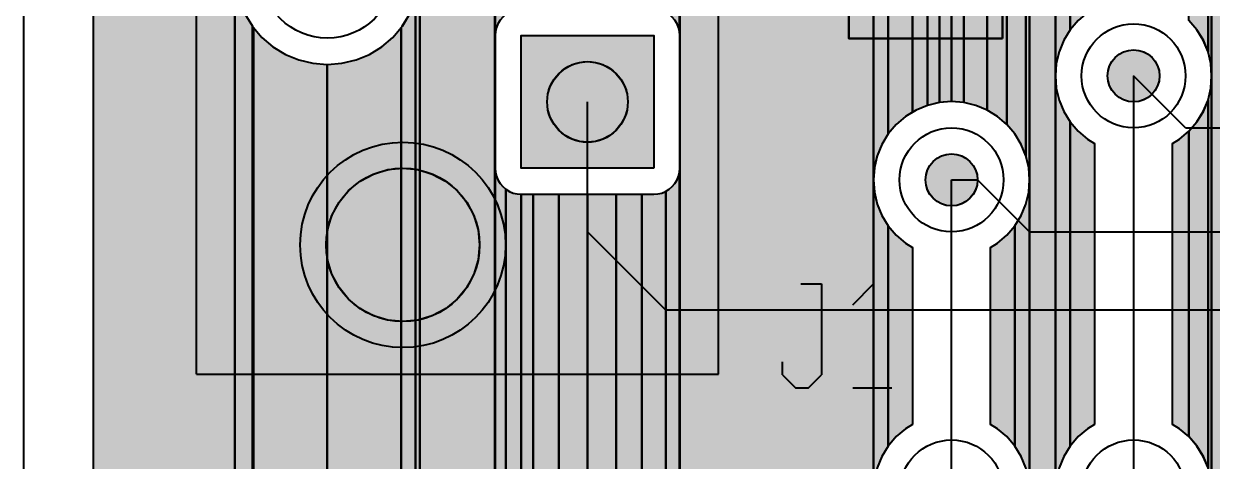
# Model space of a CAD drawing. Header units: millimetres. Extents: x 1.4 to 58.4, y 2.1 to 36.1.
# Drawn here: x 1.36 to 12.97, y 9.51 to 13.78 of the extents above; entities that cross this region are included whole.
import ezdxf

# ---------------------------------------------------------------- set-up
doc = ezdxf.new("R2010")
doc.units = ezdxf.units.MM
for name, color, linetype in [('bottom_copper', 7, 'Continuous'), ('bottom_silk', 7, 'Continuous'), ('drill_plated', 7, 'Continuous'), ('outline', 7, 'Continuous'), ('top_copper', 7, 'Continuous'), ('top_silk', 7, 'Continuous')]:
    doc.layers.add(name, color=color, linetype=linetype)

# ---------------------------------------------------------------- blocks, each defined once
blk = doc.blocks.new('Block19541')
at = {"layer": 'bottom_copper', "lineweight": 40}
for points in [[(0.894, 0), (0.6424, 0), (0.6424, 32.385), (0.894, 32.385), (0.894, 0)], [(0.6424, 10.287), (0.6353, 10.4066), (0.6073, 10.5232), (0.6073, 12.8448), (0.6353, 12.9614), (0.6424, 13.081), (0.6424, 10.287)], [(0.6073, 10.5232), (0.5614, 10.634), (0.4988, 10.7363), (0.4209, 10.8275), (0.4209, 12.5405), (0.4988, 12.6317), (0.5614, 12.734), (0.6073, 12.8448), (0.6073, 10.5232)], [(0.6424, 6.223), (0.6353, 6.3426), (0.6073, 6.4592), (0.6073, 10.0508), (0.6353, 10.1674), (0.6424, 10.287), (0.6424, 6.223)], [(0.6073, 6.4592), (0.5614, 6.57), (0.4988, 6.6723), (0.4209, 6.7635), (0.4209, 9.7465), (0.4988, 9.8377), (0.5614, 9.94), (0.6073, 10.0508), (0.6073, 6.4592)], [(0.4209, 6.7635), (0.3297, 6.8414), (0.2614, 6.8832), (0.2614, 9.6268), (0.3297, 9.6686), (0.4209, 9.7465), (0.4209, 6.7635)]]:
    blk.add_hatch(color=7, dxfattribs=at).paths.add_polyline_path(points, flags=0)
at = {"layer": 'bottom_copper', "color": 7, "lineweight": 40}
for points in [[(0.894, 0), (0.6424, 0), (0.6424, 32.385), (0.894, 32.385), (0.894, 0)], [(0.6424, 10.287), (0.6353, 10.4066), (0.6073, 10.5232), (0.6073, 12.8448), (0.6353, 12.9614), (0.6424, 13.081), (0.6424, 10.287)], [(0.6073, 10.5232), (0.5614, 10.634), (0.4988, 10.7363), (0.4209, 10.8275), (0.4209, 12.5405), (0.4988, 12.6317), (0.5614, 12.734), (0.6073, 12.8448), (0.6073, 10.5232)], [(0.6424, 6.223), (0.6353, 6.3426), (0.6073, 6.4592), (0.6073, 10.0508), (0.6353, 10.1674), (0.6424, 10.287), (0.6424, 6.223)], [(0.6073, 6.4592), (0.5614, 6.57), (0.4988, 6.6723), (0.4209, 6.7635), (0.4209, 9.7465), (0.4988, 9.8377), (0.5614, 9.94), (0.6073, 10.0508), (0.6073, 6.4592)], [(0.4209, 6.7635), (0.3297, 6.8414), (0.2614, 6.8832), (0.2614, 9.6268), (0.3297, 9.6686), (0.4209, 9.7465), (0.4209, 6.7635)]]:
    blk.add_lwpolyline(points, close=True, dxfattribs=at)
blk = doc.blocks.new('Block20023')
at = {"layer": 'bottom_copper', "lineweight": 40}
for points in [[(0, 10.026), (-0.12, 10.035), (-0.121, 10.035), (-0.121, 32.385), (0, 32.385), (0, 10.026)], [(0.227, 9.952), (0.117, 9.998), (0, 10.026), (0, 32.385), (0.227, 32.385), (0.227, 9.952)], [(0.421, 9.812), (0.33, 9.889), (0.227, 9.952), (0.227, 32.385), (0.421, 32.385), (0.421, 9.812)], [(0.607, 9.507), (0.561, 9.618), (0.499, 9.72), (0.421, 9.812), (0.421, 32.385), (0.607, 32.385), (0.607, 9.507)], [(0.642, 9.271), (0.635, 9.391), (0.607, 9.507), (0.607, 32.385), (0.642, 32.385), (0.642, 9.271)], [(0.894, 0), (0.642, 0), (0.642, 32.385), (0.894, 32.385), (0.894, 0)], [(1.04, 10.736), (0.977, 10.634), (0.931, 10.523), (0.903, 10.407), (0.894, 10.287), (0.894, 13.081), (0.903, 12.961), (0.931, 12.845), (0.977, 12.734), (1.04, 12.632), (1.04, 10.736)], [(1.277, 10.947), (1.209, 10.905), (1.118, 10.828), (1.04, 10.736), (1.04, 12.632), (1.118, 12.54), (1.209, 12.463), (1.277, 12.421), (1.277, 10.947)], [(1.04, 6.672), (0.977, 6.57), (0.931, 6.459), (0.903, 6.343), (0.894, 6.223), (0.894, 10.287), (0.903, 10.167), (0.931, 10.051), (0.977, 9.94), (1.04, 9.838), (1.04, 6.672)], [(1.277, 6.883), (1.209, 6.841), (1.118, 6.764), (1.04, 6.672), (1.04, 9.838), (1.118, 9.747), (1.209, 9.669), (1.277, 9.627), (1.277, 6.883)], [(0.642, 6.223), (0.635, 6.343), (0.607, 6.459), (0.561, 6.57), (0.499, 6.672), (0.499, 8.822), (0.561, 8.924), (0.607, 9.035), (0.635, 9.151), (0.642, 9.271), (0.642, 6.223)], [(0.499, 6.672), (0.421, 6.764), (0.33, 6.841), (0.261, 6.883), (0.261, 8.611), (0.33, 8.653), (0.421, 8.731), (0.499, 8.822), (0.499, 6.672)]]:
    blk.add_hatch(color=7, dxfattribs=at).paths.add_polyline_path(points, flags=0)
at = {"layer": 'bottom_copper', "color": 7, "lineweight": 40}
for points in [[(0, 10.026), (-0.12, 10.035), (-0.121, 10.035), (-0.121, 32.385), (0, 32.385), (0, 10.026)], [(0.227, 9.952), (0.117, 9.998), (0, 10.026), (0, 32.385), (0.227, 32.385), (0.227, 9.952)], [(0.421, 9.812), (0.33, 9.889), (0.227, 9.952), (0.227, 32.385), (0.421, 32.385), (0.421, 9.812)], [(0.607, 9.507), (0.561, 9.618), (0.499, 9.72), (0.421, 9.812), (0.421, 32.385), (0.607, 32.385), (0.607, 9.507)], [(0.642, 9.271), (0.635, 9.391), (0.607, 9.507), (0.607, 32.385), (0.642, 32.385), (0.642, 9.271)], [(0.894, 0), (0.642, 0), (0.642, 32.385), (0.894, 32.385), (0.894, 0)], [(1.04, 10.736), (0.977, 10.634), (0.931, 10.523), (0.903, 10.407), (0.894, 10.287), (0.894, 13.081), (0.903, 12.961), (0.931, 12.845), (0.977, 12.734), (1.04, 12.632), (1.04, 10.736)], [(1.277, 10.947), (1.209, 10.905), (1.118, 10.828), (1.04, 10.736), (1.04, 12.632), (1.118, 12.54), (1.209, 12.463), (1.277, 12.421), (1.277, 10.947)], [(1.04, 6.672), (0.977, 6.57), (0.931, 6.459), (0.903, 6.343), (0.894, 6.223), (0.894, 10.287), (0.903, 10.167), (0.931, 10.051), (0.977, 9.94), (1.04, 9.838), (1.04, 6.672)], [(1.277, 6.883), (1.209, 6.841), (1.118, 6.764), (1.04, 6.672), (1.04, 9.838), (1.118, 9.747), (1.209, 9.669), (1.277, 9.627), (1.277, 6.883)], [(0.642, 6.223), (0.635, 6.343), (0.607, 6.459), (0.561, 6.57), (0.499, 6.672), (0.499, 8.822), (0.561, 8.924), (0.607, 9.035), (0.635, 9.151), (0.642, 9.271), (0.642, 6.223)], [(0.499, 6.672), (0.421, 6.764), (0.33, 6.841), (0.261, 6.883), (0.261, 8.611), (0.33, 8.653), (0.421, 8.731), (0.499, 8.822), (0.499, 6.672)]]:
    blk.add_lwpolyline(points, close=True, dxfattribs=at)
blk = doc.blocks.new('Block20798')
at = {"layer": 'bottom_copper', "lineweight": 40}
for points in [[(0.623, 10.681), (0.622, 10.691), (0.622, 32.385), (0.623, 32.385), (0.623, 10.681)], [(2.512, 0), (0.623, 0), (0.623, 32.385), (2.512, 32.385), (2.512, 0)], [(2.658, 9.72), (2.595, 9.618), (2.55, 9.507), (2.522, 9.391), (2.512, 9.271), (2.512, 32.385), (2.658, 32.385), (2.658, 9.72)], [(2.896, 9.931), (2.827, 9.889), (2.736, 9.812), (2.658, 9.72), (2.658, 32.385), (2.896, 32.385), (2.896, 9.931)], [(3.04, 9.998), (2.929, 9.952), (2.896, 9.931), (2.896, 32.385), (3.04, 32.385), (3.04, 9.998)], [(3.157, 10.026), (3.04, 9.998), (3.04, 32.385), (3.157, 32.385), (3.157, 10.026)], [(3.275, 10.035), (3.157, 10.026), (3.157, 32.385), (3.275, 32.385), (3.275, 10.035)], [(0.622, 10.691), (0.62, 10.72), (0.62, 12.533), (0.622, 12.573), (0.622, 10.691)], [(0.62, 10.721), (0.611, 10.759), (0.595, 10.796), (0.574, 10.831), (0.548, 10.861), (0.518, 10.887), (0.484, 10.908), (0.484, 12.093), (0.526, 12.162), (0.581, 12.293), (0.614, 12.431), (0.62, 12.533), (0.62, 10.721)], [(0.623, 9.385), (0.622, 9.395), (0.622, 10.671), (0.623, 10.681), (0.623, 9.385)], [(0.62, 0), (0.484, 0), (0.484, 9.158), (0.518, 9.179), (0.548, 9.205), (0.574, 9.236), (0.595, 9.27), (0.611, 9.307), (0.62, 9.345), (0.62, 0)], [(0.623, 0), (0.62, 0), (0.62, 9.345), (0.623, 9.385), (0.623, 0)], [(2.658, 6.672), (2.595, 6.57), (2.55, 6.459), (2.522, 6.343), (2.512, 6.223), (2.512, 9.271), (2.522, 9.151), (2.55, 9.035), (2.595, 8.924), (2.658, 8.822), (2.658, 6.672)], [(0, 0), (-0.28, 0), (-0.28, 9.131), (0, 9.131), (0, 0)], [(0.252, 0), (0, 0), (0, 9.131), (0.252, 9.131), (0.252, 0)], [(0.484, 0), (0.252, 0), (0.252, 9.131), (0.358, 9.131), (0.368, 9.13), (0.408, 9.134), (0.447, 9.143), (0.484, 9.158), (0.484, 0)], [(2.896, 6.883), (2.827, 6.841), (2.736, 6.764), (2.658, 6.672), (2.658, 8.822), (2.736, 8.731), (2.827, 8.653), (2.896, 8.611), (2.896, 6.883)]]:
    blk.add_hatch(color=7, dxfattribs=at).paths.add_polyline_path(points, flags=0)
at = {"layer": 'bottom_copper', "color": 7, "lineweight": 40}
for points in [[(0.623, 10.681), (0.622, 10.691), (0.622, 32.385), (0.623, 32.385), (0.623, 10.681)], [(2.512, 0), (0.623, 0), (0.623, 32.385), (2.512, 32.385), (2.512, 0)], [(2.658, 9.72), (2.595, 9.618), (2.55, 9.507), (2.522, 9.391), (2.512, 9.271), (2.512, 32.385), (2.658, 32.385), (2.658, 9.72)], [(2.896, 9.931), (2.827, 9.889), (2.736, 9.812), (2.658, 9.72), (2.658, 32.385), (2.896, 32.385), (2.896, 9.931)], [(3.04, 9.998), (2.929, 9.952), (2.896, 9.931), (2.896, 32.385), (3.04, 32.385), (3.04, 9.998)], [(3.157, 10.026), (3.04, 9.998), (3.04, 32.385), (3.157, 32.385), (3.157, 10.026)], [(3.275, 10.035), (3.157, 10.026), (3.157, 32.385), (3.275, 32.385), (3.275, 10.035)], [(0.622, 10.691), (0.62, 10.72), (0.62, 12.533), (0.622, 12.573), (0.622, 10.691)], [(0.62, 10.721), (0.611, 10.759), (0.595, 10.796), (0.574, 10.831), (0.548, 10.861), (0.518, 10.887), (0.484, 10.908), (0.484, 12.093), (0.526, 12.162), (0.581, 12.293), (0.614, 12.431), (0.62, 12.533), (0.62, 10.721)], [(0.623, 9.385), (0.622, 9.395), (0.622, 10.671), (0.623, 10.681), (0.623, 9.385)], [(0.62, 0), (0.484, 0), (0.484, 9.158), (0.518, 9.179), (0.548, 9.205), (0.574, 9.236), (0.595, 9.27), (0.611, 9.307), (0.62, 9.345), (0.62, 0)], [(0.623, 0), (0.62, 0), (0.62, 9.345), (0.623, 9.385), (0.623, 0)], [(2.658, 6.672), (2.595, 6.57), (2.55, 6.459), (2.522, 6.343), (2.512, 6.223), (2.512, 9.271), (2.522, 9.151), (2.55, 9.035), (2.595, 8.924), (2.658, 8.822), (2.658, 6.672)], [(0, 0), (-0.28, 0), (-0.28, 9.131), (0, 9.131), (0, 0)], [(0.252, 0), (0, 0), (0, 9.131), (0.252, 9.131), (0.252, 0)], [(0.484, 0), (0.252, 0), (0.252, 9.131), (0.358, 9.131), (0.368, 9.13), (0.408, 9.134), (0.447, 9.143), (0.484, 9.158), (0.484, 0)], [(2.896, 6.883), (2.827, 6.841), (2.736, 6.764), (2.658, 6.672), (2.658, 8.822), (2.736, 8.731), (2.827, 8.653), (2.896, 8.611), (2.896, 6.883)]]:
    blk.add_lwpolyline(points, close=True, dxfattribs=at)
blk = doc.blocks.new('Block21701')
at = {"layer": 'bottom_copper', "lineweight": 40}
for points in [[(0.775, 0), (0.041, 0), (0.041, 32.385), (0.775, 32.385), (0.775, 0)], [(0.777, 0), (0.775, 0), (0.775, 12.573), (0.777, 12.548), (0.777, 0)], [(0.882, 10.887), (0.852, 10.861), (0.826, 10.831), (0.805, 10.796), (0.79, 10.759), (0.78, 10.721), (0.777, 10.681), (0.777, 12.548), (0.786, 12.431), (0.82, 12.293), (0.874, 12.162), (0.882, 12.149), (0.882, 10.887)], [(0.041, 0), (0, 0), (0, 11.024), (0.033, 11.162), (0.041, 11.303), (0.041, 0)], [(0, 0), (-0.14, 0), (-0.14, 10.758), (-0.129, 10.771), (-0.054, 10.892), (0, 11.024), (0, 0)], [(0.778, 9.395), (0.777, 9.385), (0.777, 10.681), (0.778, 10.671), (0.778, 9.395)], [(0.882, 0), (0.777, 0), (0.777, 9.385), (0.78, 9.346), (0.79, 9.307), (0.805, 9.27), (0.826, 9.236), (0.852, 9.205), (0.882, 9.179), (0.882, 0)], [(1.032, 0), (0.882, 0), (0.882, 9.179), (0.916, 9.158), (0.953, 9.143), (0.992, 9.134), (1.032, 9.13), (1.032, 0)], [(1.148, 0), (1.032, 0), (1.032, 9.13), (1.042, 9.131), (1.148, 9.131), (1.148, 0)], [(1.4, 0), (1.148, 0), (1.148, 9.131), (1.4, 9.131), (1.4, 0)], [(1.68, 0), (1.4, 0), (1.4, 9.131), (1.68, 9.131), (1.68, 0)]]:
    blk.add_hatch(color=7, dxfattribs=at).paths.add_polyline_path(points, flags=0)
at = {"layer": 'bottom_copper', "color": 7, "lineweight": 40}
for points in [[(0.775, 0), (0.041, 0), (0.041, 32.385), (0.775, 32.385), (0.775, 0)], [(0.777, 0), (0.775, 0), (0.775, 12.573), (0.777, 12.548), (0.777, 0)], [(0.882, 10.887), (0.852, 10.861), (0.826, 10.831), (0.805, 10.796), (0.79, 10.759), (0.78, 10.721), (0.777, 10.681), (0.777, 12.548), (0.786, 12.431), (0.82, 12.293), (0.874, 12.162), (0.882, 12.149), (0.882, 10.887)], [(0.041, 0), (0, 0), (0, 11.024), (0.033, 11.162), (0.041, 11.303), (0.041, 0)], [(0, 0), (-0.14, 0), (-0.14, 10.758), (-0.129, 10.771), (-0.054, 10.892), (0, 11.024), (0, 0)], [(0.778, 9.395), (0.777, 9.385), (0.777, 10.681), (0.778, 10.671), (0.778, 9.395)], [(0.882, 0), (0.777, 0), (0.777, 9.385), (0.78, 9.346), (0.79, 9.307), (0.805, 9.27), (0.826, 9.236), (0.852, 9.205), (0.882, 9.179), (0.882, 0)], [(1.032, 0), (0.882, 0), (0.882, 9.179), (0.916, 9.158), (0.953, 9.143), (0.992, 9.134), (1.032, 9.13), (1.032, 0)], [(1.148, 0), (1.032, 0), (1.032, 9.13), (1.042, 9.131), (1.148, 9.131), (1.148, 0)], [(1.4, 0), (1.148, 0), (1.148, 9.131), (1.4, 9.131), (1.4, 0)], [(1.68, 0), (1.4, 0), (1.4, 9.131), (1.68, 9.131), (1.68, 0)]]:
    blk.add_lwpolyline(points, close=True, dxfattribs=at)
blk = doc.blocks.new('Block23609')
at = {"layer": 'bottom_copper', "lineweight": 40}
for points in [[(0, 0), (-1.3815, 0), (-1.3815, 32.385), (0, 32.385), (0, 0)], [(0.1728, 0), (0, 0), (0, 11.303), (0.0112, 11.1615), (0.0443, 11.0235), (0.0986, 10.8924), (0.1728, 10.7714), (0.1728, 0)], [(0.1822, 0), (0.1728, 0), (0.1728, 10.7714), (0.1826, 10.7598), (0.1826, 0)]]:
    blk.add_hatch(color=7, dxfattribs=at).paths.add_polyline_path(points, flags=0)
at = {"layer": 'bottom_copper', "color": 7, "lineweight": 40}
for points in [[(0, 0), (-1.3815, 0), (-1.3815, 32.385), (0, 32.385), (0, 0)], [(0.1728, 0), (0, 0), (0, 11.303), (0.0112, 11.1615), (0.0443, 11.0235), (0.0986, 10.8924), (0.1728, 10.7714), (0.1728, 0)], [(0.1822, 0), (0.1728, 0), (0.1728, 10.7714), (0.1826, 10.7598), (0.1826, 0)]]:
    blk.add_lwpolyline(points, close=True, dxfattribs=at)

msp = doc.modelspace()

# ---------------------------------------------------------------- hatches: boundary and pattern name
at = {"layer": 'bottom_copper', "lineweight": 40}
for points in [[(4.325, 2.988), (3.604, 2.988), (3.604, 13.748), (3.686, 13.651), (3.794, 13.559), (3.915, 13.485), (4.046, 13.431), (4.184, 13.398), (4.325, 13.387), (4.325, 2.988)], [(5.046, 2.988), (4.325, 2.988), (4.325, 13.387), (4.326, 13.386), (4.468, 13.398), (4.606, 13.431), (4.737, 13.485), (4.858, 13.559), (4.966, 13.651), (5.046, 13.746), (5.046, 2.988)], [(7.514, 12.373), (6.218, 12.373), (6.218, 13.669), (7.514, 13.669), (7.514, 12.373)], [(12.449, 13.225), (12.435, 13.178), (12.411, 13.134), (12.38, 13.095), (12.341, 13.064), (12.297, 13.04), (12.25, 13.026), (12.2, 13.021), (12.15, 13.026), (12.103, 13.04), (12.059, 13.064), (12.02, 13.095), (11.989, 13.134), (11.965, 13.178), (11.951, 13.225), (11.946, 13.275), (11.951, 13.325), (11.965, 13.372), (11.989, 13.416), (12.02, 13.455), (12.059, 13.486), (12.103, 13.51), (12.15, 13.524), (12.2, 13.529), (12.25, 13.524), (12.297, 13.51), (12.341, 13.486), (12.38, 13.455), (12.411, 13.416), (12.435, 13.372), (12.449, 13.325), (12.454, 13.275), (12.449, 13.225)], [(7.252, 12.944), (7.23, 12.87), (7.193, 12.802), (7.144, 12.743), (7.085, 12.694), (7.017, 12.657), (6.943, 12.635), (6.866, 12.627), (6.789, 12.635), (6.715, 12.657), (6.647, 12.694), (6.588, 12.743), (6.539, 12.802), (6.502, 12.87), (6.48, 12.944), (6.472, 13.021), (6.48, 13.098), (6.502, 13.172), (6.539, 13.24), (6.588, 13.299), (6.647, 13.348), (6.715, 13.385), (6.789, 13.407), (6.866, 13.415), (6.943, 13.407), (7.017, 13.385), (7.085, 13.348), (7.144, 13.299), (7.193, 13.24), (7.23, 13.172), (7.252, 13.098), (7.26, 13.021), (7.252, 12.944)], [(10.671, 12.209), (10.657, 12.162), (10.633, 12.118), (10.602, 12.079), (10.563, 12.048), (10.519, 12.024), (10.472, 12.01), (10.422, 12.005), (10.372, 12.01), (10.325, 12.024), (10.281, 12.048), (10.242, 12.079), (10.211, 12.118), (10.187, 12.162), (10.173, 12.209), (10.168, 12.259), (10.173, 12.309), (10.187, 12.356), (10.211, 12.4), (10.242, 12.439), (10.281, 12.47), (10.325, 12.494), (10.372, 12.508), (10.422, 12.513), (10.472, 12.508), (10.519, 12.494), (10.563, 12.47), (10.602, 12.439), (10.633, 12.4), (10.657, 12.356), (10.671, 12.309), (10.676, 12.259), (10.671, 12.209)], [(5.798, 11.478), (5.755, 11.337), (5.686, 11.208), (5.592, 11.094), (5.479, 11.001), (5.349, 10.932), (5.209, 10.889), (5.063, 10.875), (4.916, 10.889), (4.776, 10.932), (4.646, 11.001), (4.533, 11.094), (4.44, 11.208), (4.37, 11.337), (4.328, 11.478), (4.313, 11.624), (4.328, 11.77), (4.37, 11.911), (4.44, 12.04), (4.533, 12.154), (4.646, 12.247), (4.776, 12.316), (4.916, 12.359), (5.063, 12.373), (5.209, 12.359), (5.349, 12.316), (5.479, 12.247), (5.592, 12.154), (5.686, 12.04), (5.755, 11.911), (5.798, 11.77), (5.812, 11.624), (5.798, 11.478)]]:
    msp.add_hatch(color=7, dxfattribs=at).paths.add_polyline_path(points, flags=0)
at = {"layer": 'drill_plated', "lineweight": 40}
for points in [[(12.449, 13.225), (12.435, 13.178), (12.411, 13.134), (12.38, 13.095), (12.341, 13.064), (12.297, 13.04), (12.25, 13.026), (12.2, 13.021), (12.15, 13.026), (12.103, 13.04), (12.059, 13.064), (12.02, 13.095), (11.989, 13.134), (11.965, 13.178), (11.951, 13.225), (11.946, 13.275), (11.951, 13.325), (11.965, 13.372), (11.989, 13.416), (12.02, 13.455), (12.059, 13.486), (12.103, 13.51), (12.15, 13.524), (12.2, 13.529), (12.25, 13.524), (12.297, 13.51), (12.341, 13.486), (12.38, 13.455), (12.411, 13.416), (12.435, 13.372), (12.449, 13.325), (12.454, 13.275), (12.449, 13.225)], [(7.252, 12.944), (7.23, 12.87), (7.193, 12.802), (7.144, 12.743), (7.085, 12.694), (7.017, 12.657), (6.943, 12.635), (6.866, 12.627), (6.789, 12.635), (6.715, 12.657), (6.647, 12.694), (6.588, 12.743), (6.539, 12.802), (6.502, 12.87), (6.48, 12.944), (6.472, 13.021), (6.48, 13.098), (6.502, 13.172), (6.539, 13.24), (6.588, 13.299), (6.647, 13.348), (6.715, 13.385), (6.789, 13.407), (6.866, 13.415), (6.943, 13.407), (7.017, 13.385), (7.085, 13.348), (7.144, 13.299), (7.193, 13.24), (7.23, 13.172), (7.252, 13.098), (7.26, 13.021), (7.252, 12.944)], [(10.671, 12.209), (10.657, 12.162), (10.633, 12.118), (10.602, 12.079), (10.563, 12.048), (10.519, 12.024), (10.472, 12.01), (10.422, 12.005), (10.372, 12.01), (10.325, 12.024), (10.281, 12.048), (10.242, 12.079), (10.211, 12.118), (10.187, 12.162), (10.173, 12.209), (10.168, 12.259), (10.173, 12.309), (10.187, 12.356), (10.211, 12.4), (10.242, 12.439), (10.281, 12.47), (10.325, 12.494), (10.372, 12.508), (10.422, 12.513), (10.472, 12.508), (10.519, 12.494), (10.563, 12.47), (10.602, 12.439), (10.633, 12.4), (10.657, 12.356), (10.671, 12.309), (10.676, 12.259), (10.671, 12.209)], [(5.798, 11.478), (5.755, 11.337), (5.686, 11.208), (5.592, 11.094), (5.479, 11.001), (5.349, 10.932), (5.209, 10.889), (5.063, 10.875), (4.916, 10.889), (4.776, 10.932), (4.646, 11.001), (4.533, 11.094), (4.44, 11.208), (4.37, 11.337), (4.328, 11.478), (4.313, 11.624), (4.328, 11.77), (4.37, 11.911), (4.44, 12.04), (4.533, 12.154), (4.646, 12.247), (4.776, 12.316), (4.916, 12.359), (5.063, 12.373), (5.209, 12.359), (5.349, 12.316), (5.479, 12.247), (5.592, 12.154), (5.686, 12.04), (5.755, 11.911), (5.798, 11.77), (5.812, 11.624), (5.798, 11.478)]]:
    msp.add_hatch(color=7, dxfattribs=at).paths.add_polyline_path(points, flags=0)
at = {"layer": 'top_copper', "lineweight": 40}
for points in [[(10.918, 13.641), (9.418, 13.641), (9.418, 14.941), (10.918, 14.941), (10.918, 13.641)], [(7.514, 12.373), (6.218, 12.373), (6.218, 13.669), (7.514, 13.669), (7.514, 12.373)], [(12.449, 13.225), (12.435, 13.178), (12.411, 13.134), (12.38, 13.095), (12.341, 13.064), (12.297, 13.04), (12.25, 13.026), (12.2, 13.021), (12.15, 13.026), (12.103, 13.04), (12.059, 13.064), (12.02, 13.095), (11.989, 13.134), (11.965, 13.178), (11.951, 13.225), (11.946, 13.275), (11.951, 13.325), (11.965, 13.372), (11.989, 13.416), (12.02, 13.455), (12.059, 13.486), (12.103, 13.51), (12.15, 13.524), (12.2, 13.529), (12.25, 13.524), (12.297, 13.51), (12.341, 13.486), (12.38, 13.455), (12.411, 13.416), (12.435, 13.372), (12.449, 13.325), (12.454, 13.275), (12.449, 13.225)], [(7.252, 12.944), (7.23, 12.87), (7.193, 12.802), (7.144, 12.743), (7.085, 12.694), (7.017, 12.657), (6.943, 12.635), (6.866, 12.627), (6.789, 12.635), (6.715, 12.657), (6.647, 12.694), (6.588, 12.743), (6.539, 12.802), (6.502, 12.87), (6.48, 12.944), (6.472, 13.021), (6.48, 13.098), (6.502, 13.172), (6.539, 13.24), (6.588, 13.299), (6.647, 13.348), (6.715, 13.385), (6.789, 13.407), (6.866, 13.415), (6.943, 13.407), (7.017, 13.385), (7.085, 13.348), (7.144, 13.299), (7.193, 13.24), (7.23, 13.172), (7.252, 13.098), (7.26, 13.021), (7.252, 12.944)], [(10.671, 12.209), (10.657, 12.162), (10.633, 12.118), (10.602, 12.079), (10.563, 12.048), (10.519, 12.024), (10.472, 12.01), (10.422, 12.005), (10.372, 12.01), (10.325, 12.024), (10.281, 12.048), (10.242, 12.079), (10.211, 12.118), (10.187, 12.162), (10.173, 12.209), (10.168, 12.259), (10.173, 12.309), (10.187, 12.356), (10.211, 12.4), (10.242, 12.439), (10.281, 12.47), (10.325, 12.494), (10.372, 12.508), (10.422, 12.513), (10.472, 12.508), (10.519, 12.494), (10.563, 12.47), (10.602, 12.439), (10.633, 12.4), (10.657, 12.356), (10.671, 12.309), (10.676, 12.259), (10.671, 12.209)], [(5.798, 11.478), (5.755, 11.337), (5.686, 11.208), (5.592, 11.094), (5.479, 11.001), (5.349, 10.932), (5.209, 10.889), (5.063, 10.875), (4.916, 10.889), (4.776, 10.932), (4.646, 11.001), (4.533, 11.094), (4.44, 11.208), (4.37, 11.337), (4.328, 11.478), (4.313, 11.624), (4.328, 11.77), (4.37, 11.911), (4.44, 12.04), (4.533, 12.154), (4.646, 12.247), (4.776, 12.316), (4.916, 12.359), (5.063, 12.373), (5.209, 12.359), (5.349, 12.316), (5.479, 12.247), (5.592, 12.154), (5.686, 12.04), (5.755, 11.911), (5.798, 11.77), (5.812, 11.624), (5.798, 11.478)]]:
    msp.add_hatch(color=7, dxfattribs=at).paths.add_polyline_path(points, flags=0)

# ---------------------------------------------------------------- linework, layer by layer
at = {"layer": 'bottom_copper', "color": 7, "lineweight": 40}
for p, q in [((2.04, 2.988), (2.04, 35.373)), ((10.421, 13.023), (10.421, 35.373)), ((10.421, 35.373), (10.421, 13.023)), ((3.52, 13.88), (3.594, 13.759)), ((5.058, 13.759), (5.132, 13.88)), ((11.659, 13.816), (11.582, 13.724)), ((12.818, 13.724), (12.741, 13.816)), ((3.594, 13.759), (3.604, 13.748)), ((3.604, 2.988), (3.604, 13.748)), ((3.604, 13.748), (3.686, 13.651)), ((3.604, 13.748), (3.604, 2.988)), ((4.966, 13.651), (5.046, 13.746)), ((5.046, 13.746), (5.058, 13.759)), ((5.046, 2.988), (5.046, 13.746)), ((5.046, 13.746), (5.046, 2.988)), ((5.967, 13.709), (5.963, 13.669)), ((5.976, 13.747), (5.967, 13.709)), ((5.991, 13.784), (5.976, 13.747)), ((7.756, 13.747), (7.741, 13.784)), ((7.765, 13.709), (7.756, 13.747)), ((7.769, 13.669), (7.765, 13.709)), ((7.765, 13.709), (7.765, 13.709)), ((11.582, 13.724), (11.519, 13.622)), ((12.881, 13.622), (12.818, 13.724)), ((3.686, 13.651), (3.794, 13.559)), ((4.858, 13.559), (4.966, 13.651)), ((5.963, 13.669), (5.964, 13.659)), ((5.964, 13.659), (5.964, 12.383)), ((6.218, 13.669), (7.514, 13.669)), ((6.218, 12.373), (6.218, 13.669)), ((7.514, 13.669), (7.514, 12.373)), ((7.768, 13.659), (7.769, 13.669)), ((7.768, 12.383), (7.768, 13.659)), ((11.519, 13.622), (11.473, 13.511)), ((12.927, 13.511), (12.881, 13.622)), ((3.794, 13.559), (3.915, 13.485)), ((3.915, 13.485), (4.046, 13.431)), ((4.606, 13.431), (4.737, 13.485)), ((4.737, 13.485), (4.858, 13.559)), ((11.473, 13.511), (11.445, 13.395)), ((12.955, 13.395), (12.927, 13.511)), ((4.046, 13.431), (4.184, 13.398)), ((4.184, 13.398), (4.325, 13.387)), ((4.325, 2.988), (4.325, 13.387)), ((4.325, 13.387), (4.326, 13.386)), ((4.325, 13.387), (4.325, 2.988)), ((4.326, 13.386), (4.468, 13.398)), ((4.468, 13.398), (4.606, 13.431)), ((11.445, 13.395), (11.436, 13.275)), ((12.962, 13.275), (12.955, 13.395)), ((11.436, 13.275), (11.445, 13.155)), ((12.2, 13.275), (12.2, 9.211)), ((12.955, 13.155), (12.962, 13.275)), ((11.445, 13.155), (11.473, 13.039)), ((12.927, 13.039), (12.955, 13.155)), ((10.302, 13.014), (10.186, 12.986)), ((10.421, 13.023), (10.302, 13.014)), ((10.422, 13.023), (10.421, 13.023)), ((10.542, 13.014), (10.422, 13.023)), ((10.658, 12.986), (10.542, 13.014)), ((11.473, 13.039), (11.519, 12.928)), ((12.881, 12.928), (12.927, 13.039)), ((10.075, 12.94), (9.973, 12.877)), ((10.186, 12.986), (10.075, 12.94)), ((10.769, 12.94), (10.658, 12.986)), ((10.871, 12.877), (10.769, 12.94)), ((11.519, 12.928), (11.582, 12.826)), ((12.818, 12.826), (12.881, 12.928)), ((9.882, 12.8), (9.804, 12.708)), ((9.973, 12.877), (9.882, 12.8)), ((10.963, 12.8), (10.871, 12.877)), ((11.04, 12.708), (10.963, 12.8)), ((11.582, 12.826), (11.659, 12.735)), ((12.741, 12.735), (12.818, 12.826)), ((9.804, 12.708), (9.741, 12.606)), ((11.103, 12.606), (11.04, 12.708)), ((11.659, 12.735), (11.751, 12.657)), ((11.751, 12.657), (11.819, 12.615)), ((12.581, 12.615), (12.649, 12.657)), ((12.649, 12.657), (12.741, 12.735)), ((9.741, 12.606), (9.695, 12.495)), ((11.149, 12.495), (11.103, 12.606)), ((11.819, 12.615), (11.819, 9.871)), ((12.581, 9.871), (12.581, 12.615)), ((9.695, 12.495), (9.667, 12.379)), ((11.177, 12.379), (11.149, 12.495)), ((5.964, 12.383), (5.963, 12.373)), ((5.963, 12.373), (5.967, 12.334)), ((5.967, 12.334), (5.967, 12.333)), ((5.967, 12.333), (5.976, 12.295)), ((7.514, 12.373), (6.218, 12.373)), ((7.756, 12.295), (7.765, 12.333)), ((7.765, 12.333), (7.769, 12.373)), ((7.769, 12.373), (7.768, 12.383)), ((9.667, 12.379), (9.658, 12.259)), ((11.184, 12.259), (11.177, 12.379)), ((5.976, 12.295), (5.991, 12.258)), ((5.991, 12.258), (6.012, 12.223)), ((6.012, 12.223), (6.038, 12.193)), ((6.038, 12.193), (6.069, 12.167)), ((7.663, 12.167), (7.694, 12.193)), ((7.694, 12.193), (7.72, 12.223)), ((7.72, 12.223), (7.741, 12.258)), ((7.741, 12.258), (7.756, 12.295)), ((9.658, 12.259), (9.667, 12.139)), ((10.422, 9.211), (10.422, 12.259)), ((11.177, 12.139), (11.184, 12.259)), ((6.069, 12.167), (6.103, 12.146)), ((6.103, 12.146), (6.14, 12.131)), ((6.14, 12.131), (6.178, 12.122)), ((6.178, 12.122), (6.218, 12.118)), ((6.218, 12.118), (6.228, 12.119)), ((6.228, 12.119), (6.866, 12.119)), ((6.866, 2.988), (6.866, 12.119)), ((6.866, 12.119), (7.504, 12.119)), ((6.866, 12.119), (6.866, 2.988)), ((7.504, 12.119), (7.514, 12.118)), ((7.514, 12.118), (7.553, 12.122)), ((7.553, 12.122), (7.554, 12.122)), ((7.554, 12.122), (7.592, 12.131)), ((7.592, 12.131), (7.629, 12.146)), ((7.629, 12.146), (7.663, 12.167)), ((9.667, 12.139), (9.695, 12.023)), ((11.149, 12.023), (11.177, 12.139)), ((9.695, 12.023), (9.741, 11.912)), ((11.103, 11.912), (11.149, 12.023)), ((9.741, 11.912), (9.804, 11.81)), ((11.04, 11.81), (11.103, 11.912)), ((9.804, 11.81), (9.882, 11.719)), ((10.963, 11.719), (11.04, 11.81)), ((9.882, 11.719), (9.973, 11.641)), ((9.973, 11.641), (10.041, 11.599)), ((10.803, 11.599), (10.871, 11.641)), ((10.871, 11.641), (10.963, 11.719)), ((10.041, 11.599), (10.041, 9.871)), ((10.803, 9.871), (10.803, 11.599)), ((10.041, 9.871), (9.973, 9.829)), ((10.871, 9.829), (10.803, 9.871)), ((11.819, 9.871), (11.751, 9.829)), ((12.649, 9.829), (12.581, 9.871)), ((9.882, 9.752), (9.804, 9.66)), ((9.973, 9.829), (9.882, 9.752)), ((10.963, 9.752), (10.871, 9.829)), ((11.04, 9.66), (10.963, 9.752)), ((11.659, 9.752), (11.582, 9.66)), ((11.751, 9.829), (11.659, 9.752)), ((12.741, 9.752), (12.649, 9.829)), ((12.818, 9.66), (12.741, 9.752)), ((9.804, 9.66), (9.741, 9.558)), ((11.103, 9.558), (11.04, 9.66)), ((11.582, 9.66), (11.519, 9.558)), ((12.881, 9.558), (12.818, 9.66)), ((9.741, 9.558), (9.695, 9.447)), ((11.149, 9.447), (11.103, 9.558)), ((11.519, 9.558), (11.473, 9.447)), ((12.927, 9.447), (12.881, 9.558))]:
    msp.add_line(p, q, dxfattribs=at)
for points in [[(4.325, 2.988), (3.604, 2.988), (3.604, 13.748), (3.686, 13.651), (3.794, 13.559), (3.915, 13.485), (4.046, 13.431), (4.184, 13.398), (4.325, 13.387), (4.325, 2.988)], [(5.046, 2.988), (4.325, 2.988), (4.325, 13.387), (4.326, 13.386), (4.468, 13.398), (4.606, 13.431), (4.737, 13.485), (4.858, 13.559), (4.966, 13.651), (5.046, 13.746), (5.046, 2.988)], [(7.514, 12.373), (6.218, 12.373), (6.218, 13.669), (7.514, 13.669), (7.514, 12.373)], [(12.449, 13.225), (12.435, 13.178), (12.411, 13.134), (12.38, 13.095), (12.341, 13.064), (12.297, 13.04), (12.25, 13.026), (12.2, 13.021), (12.15, 13.026), (12.103, 13.04), (12.059, 13.064), (12.02, 13.095), (11.989, 13.134), (11.965, 13.178), (11.951, 13.225), (11.946, 13.275), (11.951, 13.325), (11.965, 13.372), (11.989, 13.416), (12.02, 13.455), (12.059, 13.486), (12.103, 13.51), (12.15, 13.524), (12.2, 13.529), (12.25, 13.524), (12.297, 13.51), (12.341, 13.486), (12.38, 13.455), (12.411, 13.416), (12.435, 13.372), (12.449, 13.325), (12.454, 13.275), (12.449, 13.225)], [(7.252, 12.944), (7.23, 12.87), (7.193, 12.802), (7.144, 12.743), (7.085, 12.694), (7.017, 12.657), (6.943, 12.635), (6.866, 12.627), (6.789, 12.635), (6.715, 12.657), (6.647, 12.694), (6.588, 12.743), (6.539, 12.802), (6.502, 12.87), (6.48, 12.944), (6.472, 13.021), (6.48, 13.098), (6.502, 13.172), (6.539, 13.24), (6.588, 13.299), (6.647, 13.348), (6.715, 13.385), (6.789, 13.407), (6.866, 13.415), (6.943, 13.407), (7.017, 13.385), (7.085, 13.348), (7.144, 13.299), (7.193, 13.24), (7.23, 13.172), (7.252, 13.098), (7.26, 13.021), (7.252, 12.944)], [(10.671, 12.209), (10.657, 12.162), (10.633, 12.118), (10.602, 12.079), (10.563, 12.048), (10.519, 12.024), (10.472, 12.01), (10.422, 12.005), (10.372, 12.01), (10.325, 12.024), (10.281, 12.048), (10.242, 12.079), (10.211, 12.118), (10.187, 12.162), (10.173, 12.209), (10.168, 12.259), (10.173, 12.309), (10.187, 12.356), (10.211, 12.4), (10.242, 12.439), (10.281, 12.47), (10.325, 12.494), (10.372, 12.508), (10.422, 12.513), (10.472, 12.508), (10.519, 12.494), (10.563, 12.47), (10.602, 12.439), (10.633, 12.4), (10.657, 12.356), (10.671, 12.309), (10.676, 12.259), (10.671, 12.209)], [(5.798, 11.478), (5.755, 11.337), (5.686, 11.208), (5.592, 11.094), (5.479, 11.001), (5.349, 10.932), (5.209, 10.889), (5.063, 10.875), (4.916, 10.889), (4.776, 10.932), (4.646, 11.001), (4.533, 11.094), (4.44, 11.208), (4.37, 11.337), (4.328, 11.478), (4.313, 11.624), (4.328, 11.77), (4.37, 11.911), (4.44, 12.04), (4.533, 12.154), (4.646, 12.247), (4.776, 12.316), (4.916, 12.359), (5.063, 12.373), (5.209, 12.359), (5.349, 12.316), (5.479, 12.247), (5.592, 12.154), (5.686, 12.04), (5.755, 11.911), (5.798, 11.77), (5.812, 11.624), (5.798, 11.478)]]:
    msp.add_lwpolyline(points, close=True, dxfattribs=at)
for centre, major_axis in [((4.326, 14.291), (0.648, 0)), ((12.2, 13.275), (0.508, 0)), ((12.2, 13.275), (0.254, 0)), ((6.866, 13.021), (0.394, 0)), ((10.422, 12.259), (0.508, 0)), ((5.063, 11.624), (1.003, 0)), ((10.422, 12.259), (0.254, 0)), ((5.063, 11.624), (0.749, 0)), ((10.422, 9.211), (0.508, 0)), ((12.2, 9.211), (0.508, 0))]:
    msp.add_ellipse(centre, major_axis=major_axis, ratio=1, dxfattribs=at)
at = {"layer": 'bottom_silk', "color": 7, "lineweight": 40}
msp.add_line((1.36, 2.055), (1.36, 36.055), dxfattribs=at)
at = {"layer": 'drill_plated', "color": 7, "lineweight": 40}
for points in [[(12.449, 13.225), (12.435, 13.178), (12.411, 13.134), (12.38, 13.095), (12.341, 13.064), (12.297, 13.04), (12.25, 13.026), (12.2, 13.021), (12.15, 13.026), (12.103, 13.04), (12.059, 13.064), (12.02, 13.095), (11.989, 13.134), (11.965, 13.178), (11.951, 13.225), (11.946, 13.275), (11.951, 13.325), (11.965, 13.372), (11.989, 13.416), (12.02, 13.455), (12.059, 13.486), (12.103, 13.51), (12.15, 13.524), (12.2, 13.529), (12.25, 13.524), (12.297, 13.51), (12.341, 13.486), (12.38, 13.455), (12.411, 13.416), (12.435, 13.372), (12.449, 13.325), (12.454, 13.275), (12.449, 13.225)], [(7.252, 12.944), (7.23, 12.87), (7.193, 12.802), (7.144, 12.743), (7.085, 12.694), (7.017, 12.657), (6.943, 12.635), (6.866, 12.627), (6.789, 12.635), (6.715, 12.657), (6.647, 12.694), (6.588, 12.743), (6.539, 12.802), (6.502, 12.87), (6.48, 12.944), (6.472, 13.021), (6.48, 13.098), (6.502, 13.172), (6.539, 13.24), (6.588, 13.299), (6.647, 13.348), (6.715, 13.385), (6.789, 13.407), (6.866, 13.415), (6.943, 13.407), (7.017, 13.385), (7.085, 13.348), (7.144, 13.299), (7.193, 13.24), (7.23, 13.172), (7.252, 13.098), (7.26, 13.021), (7.252, 12.944)], [(10.671, 12.209), (10.657, 12.162), (10.633, 12.118), (10.602, 12.079), (10.563, 12.048), (10.519, 12.024), (10.472, 12.01), (10.422, 12.005), (10.372, 12.01), (10.325, 12.024), (10.281, 12.048), (10.242, 12.079), (10.211, 12.118), (10.187, 12.162), (10.173, 12.209), (10.168, 12.259), (10.173, 12.309), (10.187, 12.356), (10.211, 12.4), (10.242, 12.439), (10.281, 12.47), (10.325, 12.494), (10.372, 12.508), (10.422, 12.513), (10.472, 12.508), (10.519, 12.494), (10.563, 12.47), (10.602, 12.439), (10.633, 12.4), (10.657, 12.356), (10.671, 12.309), (10.676, 12.259), (10.671, 12.209)], [(5.798, 11.478), (5.755, 11.337), (5.686, 11.208), (5.592, 11.094), (5.479, 11.001), (5.349, 10.932), (5.209, 10.889), (5.063, 10.875), (4.916, 10.889), (4.776, 10.932), (4.646, 11.001), (4.533, 11.094), (4.44, 11.208), (4.37, 11.337), (4.328, 11.478), (4.313, 11.624), (4.328, 11.77), (4.37, 11.911), (4.44, 12.04), (4.533, 12.154), (4.646, 12.247), (4.776, 12.316), (4.916, 12.359), (5.063, 12.373), (5.209, 12.359), (5.349, 12.316), (5.479, 12.247), (5.592, 12.154), (5.686, 12.04), (5.755, 11.911), (5.798, 11.77), (5.812, 11.624), (5.798, 11.478)]]:
    msp.add_lwpolyline(points, close=True, dxfattribs=at)
for centre, major_axis in [((12.2, 13.275), (0.254, 0)), ((6.866, 13.021), (0.394, 0)), ((10.422, 12.259), (0.254, 0)), ((5.063, 11.624), (0.749, 0))]:
    msp.add_ellipse(centre, major_axis=major_axis, ratio=1, dxfattribs=at)
at = {"layer": 'outline', "color": 7, "lineweight": 40}
msp.add_line((1.36, 2.055), (1.36, 36.055), dxfattribs=at)
at = {"layer": 'top_copper', "color": 7, "lineweight": 40}
for p, q in [((9.418, 14.941), (9.418, 13.641)), ((10.918, 13.641), (10.918, 14.941)), ((6.218, 13.669), (7.514, 13.669)), ((6.218, 12.373), (6.218, 13.669)), ((7.514, 13.669), (7.514, 12.373)), ((9.418, 13.641), (10.918, 13.641)), ((12.708, 12.767), (12.2, 13.275)), ((6.866, 11.751), (6.866, 13.021)), ((12.708, 12.767), (14.232, 12.767)), ((7.514, 12.373), (6.218, 12.373)), ((10.422, 12.259), (10.676, 12.259)), ((10.676, 12.259), (11.184, 11.751)), ((7.628, 10.989), (6.866, 11.751)), ((11.184, 11.751), (14.232, 11.751)), ((7.628, 10.989), (17.258, 10.989))]:
    msp.add_line(p, q, dxfattribs=at)
for points in [[(10.918, 13.641), (9.418, 13.641), (9.418, 14.941), (10.918, 14.941), (10.918, 13.641)], [(7.514, 12.373), (6.218, 12.373), (6.218, 13.669), (7.514, 13.669), (7.514, 12.373)], [(12.449, 13.225), (12.435, 13.178), (12.411, 13.134), (12.38, 13.095), (12.341, 13.064), (12.297, 13.04), (12.25, 13.026), (12.2, 13.021), (12.15, 13.026), (12.103, 13.04), (12.059, 13.064), (12.02, 13.095), (11.989, 13.134), (11.965, 13.178), (11.951, 13.225), (11.946, 13.275), (11.951, 13.325), (11.965, 13.372), (11.989, 13.416), (12.02, 13.455), (12.059, 13.486), (12.103, 13.51), (12.15, 13.524), (12.2, 13.529), (12.25, 13.524), (12.297, 13.51), (12.341, 13.486), (12.38, 13.455), (12.411, 13.416), (12.435, 13.372), (12.449, 13.325), (12.454, 13.275), (12.449, 13.225)], [(7.252, 12.944), (7.23, 12.87), (7.193, 12.802), (7.144, 12.743), (7.085, 12.694), (7.017, 12.657), (6.943, 12.635), (6.866, 12.627), (6.789, 12.635), (6.715, 12.657), (6.647, 12.694), (6.588, 12.743), (6.539, 12.802), (6.502, 12.87), (6.48, 12.944), (6.472, 13.021), (6.48, 13.098), (6.502, 13.172), (6.539, 13.24), (6.588, 13.299), (6.647, 13.348), (6.715, 13.385), (6.789, 13.407), (6.866, 13.415), (6.943, 13.407), (7.017, 13.385), (7.085, 13.348), (7.144, 13.299), (7.193, 13.24), (7.23, 13.172), (7.252, 13.098), (7.26, 13.021), (7.252, 12.944)], [(10.671, 12.209), (10.657, 12.162), (10.633, 12.118), (10.602, 12.079), (10.563, 12.048), (10.519, 12.024), (10.472, 12.01), (10.422, 12.005), (10.372, 12.01), (10.325, 12.024), (10.281, 12.048), (10.242, 12.079), (10.211, 12.118), (10.187, 12.162), (10.173, 12.209), (10.168, 12.259), (10.173, 12.309), (10.187, 12.356), (10.211, 12.4), (10.242, 12.439), (10.281, 12.47), (10.325, 12.494), (10.372, 12.508), (10.422, 12.513), (10.472, 12.508), (10.519, 12.494), (10.563, 12.47), (10.602, 12.439), (10.633, 12.4), (10.657, 12.356), (10.671, 12.309), (10.676, 12.259), (10.671, 12.209)], [(5.798, 11.478), (5.755, 11.337), (5.686, 11.208), (5.592, 11.094), (5.479, 11.001), (5.349, 10.932), (5.209, 10.889), (5.063, 10.875), (4.916, 10.889), (4.776, 10.932), (4.646, 11.001), (4.533, 11.094), (4.44, 11.208), (4.37, 11.337), (4.328, 11.478), (4.313, 11.624), (4.328, 11.77), (4.37, 11.911), (4.44, 12.04), (4.533, 12.154), (4.646, 12.247), (4.776, 12.316), (4.916, 12.359), (5.063, 12.373), (5.209, 12.359), (5.349, 12.316), (5.479, 12.247), (5.592, 12.154), (5.686, 12.04), (5.755, 11.911), (5.798, 11.77), (5.812, 11.624), (5.798, 11.478)]]:
    msp.add_lwpolyline(points, close=True, dxfattribs=at)
for centre, major_axis in [((4.326, 14.291), (0.648, 0)), ((12.2, 13.275), (0.508, 0)), ((12.2, 13.275), (0.254, 0)), ((6.866, 13.021), (0.394, 0)), ((10.422, 12.259), (0.508, 0)), ((5.063, 11.624), (1.003, 0)), ((10.422, 12.259), (0.254, 0)), ((5.063, 11.624), (0.749, 0)), ((10.422, 9.211), (0.508, 0)), ((12.2, 9.211), (0.508, 0))]:
    msp.add_ellipse(centre, major_axis=major_axis, ratio=1, dxfattribs=at)
at = {"layer": 'top_silk', "color": 7, "lineweight": 40}
for p, q in [((1.36, 2.055), (1.36, 36.055)), ((3.046, 10.361), (3.046, 27.121)), ((8.146, 10.361), (8.146, 27.121)), ((8.949, 11.243), (9.152, 11.243)), ((9.152, 11.243), (9.152, 10.354)), ((9.457, 11.04), (9.66, 11.243)), ((9.66, 11.243), (9.66, 10.227)), ((8.771, 10.354), (8.771, 10.481)), ((3.046, 10.361), (8.146, 10.361)), ((8.771, 10.354), (8.898, 10.227)), ((9.025, 10.227), (9.152, 10.354)), ((8.898, 10.227), (9.025, 10.227)), ((9.457, 10.227), (9.838, 10.227))]:
    msp.add_line(p, q, dxfattribs=at)

# ---------------------------------------------------------------- block references
at = {"layer": 'bottom_copper'}
for name, p in [('Block23609', (3.421, 2.988)), ('Block21701', (5.186, 2.988)), ('Block20798', (7.146, 2.988)), ('Block20023', (10.542, 2.988)), ('Block19541', (12.32, 2.988))]:
    msp.add_blockref(name, p, dxfattribs=at)

doc.saveas('drawing.dxf')
